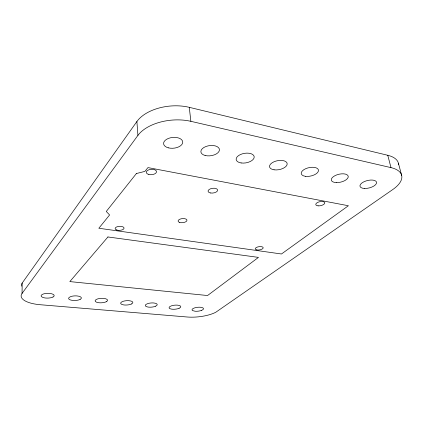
<?xml version="1.0" encoding="UTF-8"?>
<svg xmlns="http://www.w3.org/2000/svg" width="423" height="423" viewBox="0 0 423 423"><rect width="100%" height="100%" fill="white"/><g stroke="black" fill="none" stroke-linecap="round" stroke-linejoin="round"><path stroke-width="0.63" d="M387.769 155.289L390.989 167.624A34.131 15.254 -13.9 0 1 392.814 189.509L215.783 312.253A23.133 7.841 -6 0 1 187.225 317.001L40.275 304.729A26.326 9.523 -1.3 0 1 22.049 293.43L22.192 283.056L136.899 121.523A38.07 22.16 -5.6 0 1 189.261 107.326L387.769 155.289A33.829 15.63 -14.3 0 1 398.619 164.547M22.049 293.43L137.914 135.408A38.472 21.689 -5.6 0 1 190.879 121.327L390.989 167.624M398.434 163.315L401.676 175.429M189.261 107.326L190.879 121.327M136.899 121.523L137.914 135.408M21.33 286.154A26.141 9.798 -1.1 0 1 22.192 283.056M136.402 173.53L106.268 211.468L109.61 214.953L98.839 228.251L281.459 253.985L348.404 205.742L147.965 167.598L144.888 171.394L136.402 173.53M107.934 236.965L69.837 281.591L207.545 295.529L258.474 257.39L107.934 236.965M53.018 296.988L52.367 297.29A6.572 2.379 -1.3 0 1 45.769 298.041L44.812 297.924A6.572 2.379 -1.3 0 1 42.876 294.181L43.648 293.911A6.572 2.379 -1.3 0 1 48.555 293.351L49.57 293.414A6.572 2.379 -1.3 0 1 53.018 296.988M80.1 299.415L79.434 299.706A6.408 2.305 -2.1 0 1 72.957 300.441L72.037 300.335A6.408 2.305 -2.1 0 1 70.509 296.687L71.286 296.428A6.408 2.305 -2.1 0 1 76.103 295.878L77.081 295.941A6.408 2.305 -2.1 0 1 80.1 299.415M106.194 301.752L105.523 302.038A6.255 2.237 -3 0 1 99.156 302.757L98.273 302.651A6.255 2.237 -3 0 1 97.126 299.109L97.903 298.855A6.255 2.237 -3 0 1 102.636 298.315L103.587 298.374A6.255 2.237 -3 0 1 106.194 301.752M131.363 304.005L130.681 304.285A6.118 2.163 -3.8 0 1 124.42 304.994L123.569 304.888A6.118 2.163 -3.8 0 1 122.781 301.435L123.558 301.192A6.118 2.163 -3.8 0 1 128.211 300.663L129.131 300.716A6.118 2.163 -3.8 0 1 131.363 304.005M155.643 306.183L154.961 306.453A5.996 2.094 -4.6 0 1 148.801 307.146L147.987 307.05A5.996 2.094 -4.6 0 1 147.527 303.682L148.304 303.444A5.996 2.094 -4.6 0 1 152.877 302.926L153.766 302.979A5.996 2.094 -4.6 0 1 155.643 306.183M179.088 308.282L178.4 308.547A5.88 2.025 -5.3 0 1 172.341 309.229L171.558 309.134A5.88 2.025 -5.3 0 1 171.405 305.855L172.187 305.618A5.88 2.025 -5.3 0 1 176.687 305.11L177.544 305.157A5.88 2.025 -5.3 0 1 179.088 308.282M201.745 310.308L201.047 310.567A5.779 1.956 -6 0 1 195.088 311.238L192.618 310.598A5.779 1.956 -6 0 1 194.469 307.949L195.252 307.717A5.779 1.956 -6 0 1 199.672 307.22L200.507 307.267A5.779 1.956 -6 0 1 201.745 310.308M364.526 188.468A8.523 3.807 -13.9 0 0 376.576 182.398A8.523 3.807 -13.9 0 0 363.69 181.89A8.523 3.807 -13.9 0 0 364.526 188.468M274.072 169.803A8.957 4.542 -11 0 0 287.185 163.807A8.957 4.542 -11 0 0 273.797 161.866A8.957 4.542 -11 0 0 274.072 169.803M205.129 155.479A9.354 5.108 -7.8 0 0 219.437 150.043A9.354 5.108 -7.8 0 0 205.906 146.511A9.354 5.108 -7.8 0 0 205.129 155.479M256.74 249.914A4.029 1.639 -8.5 0 0 263.154 248.037A4.029 1.639 -8.5 0 0 257.697 246.953A4.029 1.639 -8.5 0 0 256.74 249.914M168.38 147.844A9.607 5.409 -5.6 0 0 182.736 142.176A9.607 5.409 -5.6 0 0 168.37 138.443A9.607 5.409 -5.6 0 0 168.38 147.844M241.142 162.955A9.137 4.822 -9.6 0 0 254.197 156.721A9.137 4.822 -9.6 0 0 240.169 154.659A9.137 4.822 -9.6 0 0 241.142 162.955M318.128 205.853A4.595 2.041 -11.7 0 0 324.785 202.866A4.595 2.041 -11.7 0 0 317.885 202.3A4.595 2.041 -11.7 0 0 318.128 205.853M210.474 192.967A4.822 2.379 -7.4 0 0 217.634 190.17A4.822 2.379 -7.4 0 0 210.421 188.827A4.822 2.379 -7.4 0 0 210.474 192.967M179.526 222.403A4.468 2.052 -5.8 0 0 186.871 220.737A4.468 2.052 -5.8 0 0 181.166 218.791A4.468 2.052 -5.8 0 0 179.526 222.403M336.259 182.588A8.65 4.034 -13.2 0 0 348.219 176.285A8.65 4.034 -13.2 0 0 334.868 175.73A8.65 4.034 -13.2 0 0 336.259 182.588M305.353 176.301A8.793 4.283 -12.2 0 0 318.487 170.538A8.793 4.283 -12.2 0 0 305.702 168.698A8.793 4.283 -12.2 0 0 305.353 176.301M116.621 229.98A4.479 2.025 -3 0 0 123.971 228.568A4.479 2.025 -3 0 0 118.186 226.474A4.479 2.025 -3 0 0 116.621 229.98M148.859 174.493A5.145 2.707 -4.3 0 0 156.542 171.712A5.145 2.707 -4.3 0 0 148.822 169.797A5.145 2.707 -4.3 0 0 148.859 174.493"/></g></svg>
